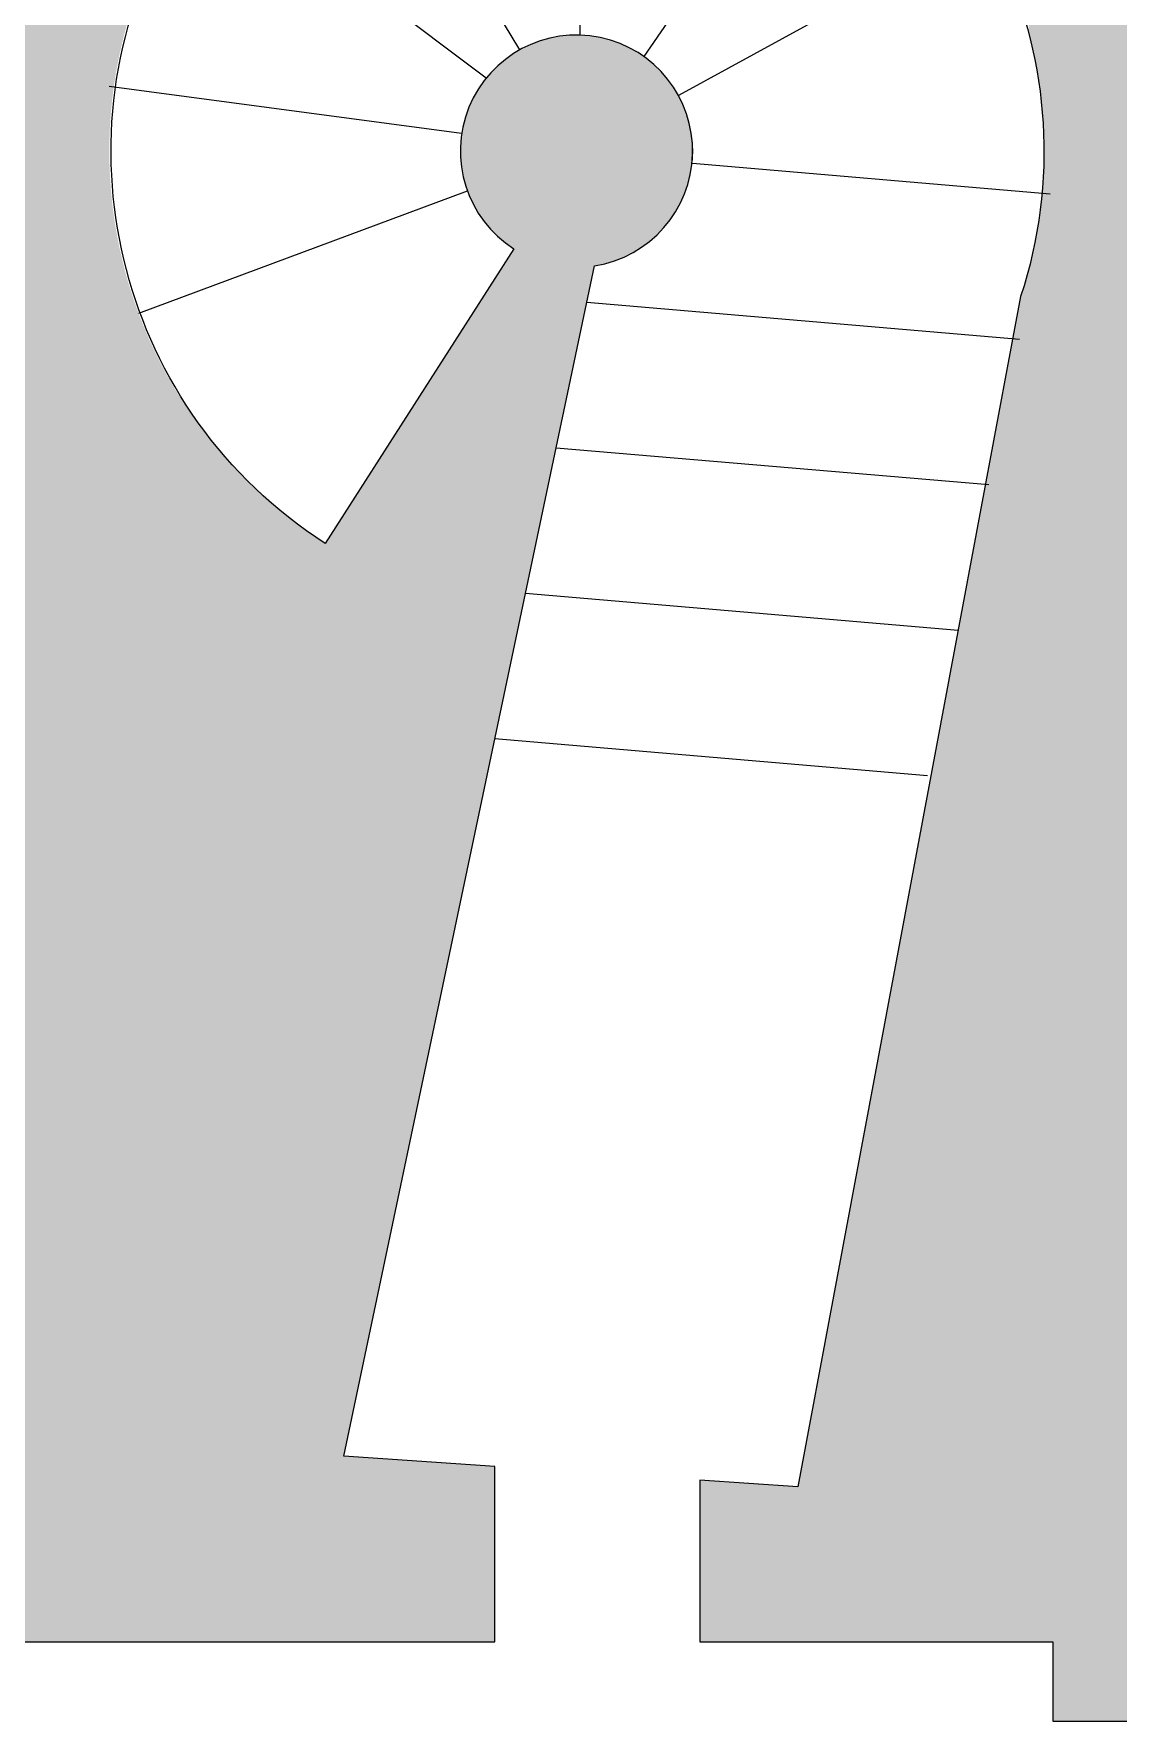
# Model space of a CAD drawing. Extents: x 77 to 121, y -270 to -21.
# Drawn here: x 108.319 to 111.294, y -269.249 to -264.617 of the extents above; entities that cross this region are included whole.
import ezdxf

# ---------------------------------------------------------------- set-up
doc = ezdxf.new("R2010")
doc.units = 0
doc.layers.add('BASE_PLAN', color=7, linetype='CONTINUOUS')
doc.layers.add('POCHE', color=7, linetype='CONTINUOUS')

# ---------------------------------------------------------------- blocks, each defined once
blk = doc.blocks.new('*U13')
at = {"layer": 'POCHE', "linetype": 'CONTINUOUS', "extrusion": (0, 0, -1)}
for points in [[(-111.0538, -264.6361), (-111.0538, -261.1951), (-111.0482, -264.614)], [(-111.0538, -264.6361), (-111.0591, -261.1993), (-111.0538, -261.1951)], [(-111.0591, -264.6584), (-111.0591, -261.1993), (-111.0538, -264.6361)], [(-111.0591, -264.6584), (-111.0639, -261.2032), (-111.0591, -261.1993)], [(-111.0639, -264.6807), (-111.0639, -261.2032), (-111.0591, -264.6584)], [(-111.0639, -264.6807), (-111.0684, -261.2068), (-111.0639, -261.2032)], [(-111.0684, -264.7031), (-111.0684, -261.2068), (-111.0639, -264.6807)], [(-111.0684, -264.7031), (-111.0724, -261.21), (-111.0684, -261.2068)], [(-111.0724, -264.7256), (-111.0724, -261.21), (-111.0684, -264.7031)], [(-111.0724, -264.7256), (-111.0761, -261.2129), (-111.0724, -261.21)], [(-111.0761, -264.7481), (-111.0761, -261.2129), (-111.0724, -264.7256)], [(-111.0761, -264.7481), (-111.0793, -261.2155), (-111.0761, -261.2129)], [(-111.0793, -264.7707), (-111.0793, -261.2155), (-111.0761, -264.7481)], [(-111.0793, -264.7707), (-111.0821, -261.2178), (-111.0793, -261.2155)], [(-111.0821, -264.7933), (-111.0821, -261.2178), (-111.0793, -264.7707)], [(-111.0821, -264.7933), (-111.0845, -261.2197), (-111.0821, -261.2178)], [(-111.0845, -264.8159), (-111.0845, -261.2197), (-111.0821, -264.7933)], [(-111.0845, -264.8159), (-111.0865, -261.2213), (-111.0845, -261.2197)], [(-111.0865, -264.8386), (-111.0865, -261.2213), (-111.0845, -264.8159)], [(-111.0865, -264.8386), (-111.0881, -261.2226), (-111.0865, -261.2213)], [(-111.0881, -264.8612), (-111.0881, -261.2226), (-111.0865, -264.8386)], [(-111.0881, -264.8612), (-111.0893, -261.2236), (-111.0881, -261.2226)], [(-111.0893, -264.8838), (-111.0893, -261.2236), (-111.0881, -264.8612)], [(-111.0893, -264.8838), (-111.0901, -261.2242), (-111.0893, -261.2236)], [(-111.0901, -264.9064), (-111.0901, -261.2242), (-111.0893, -264.8838)], [(-111.0901, -264.9064), (-111.0905, -261.2245), (-111.0901, -261.2242)], [(-111.0905, -264.929), (-111.0905, -261.2245), (-111.0901, -264.9064)], [(-111.0905, -269.0316), (-111.1144, -261.2437), (-111.0905, -261.2245)], [(-111.1144, -269.0316), (-111.1144, -261.2437), (-111.0905, -269.0316)], [(-111.1144, -269.0316), (-111.3547, -261.436), (-111.1144, -261.2437)], [(-111.3547, -269.2493), (-111.3547, -261.436), (-111.1144, -269.2493)], [(-111.1144, -269.2493), (-111.3547, -261.436), (-111.1144, -269.0316)], [(-108.5264, -269.0316), (-108.5264, -262.3187), (-108.0992, -269.0316)], [(-108.0992, -269.0316), (-108.5264, -262.3187), (-108.0992, -262.3187)], [(-108.5277, -264.8808), (-108.5277, -262.3187), (-108.5264, -264.924)], [(-108.5264, -264.924), (-108.5277, -262.3187), (-108.5264, -262.3187)], [(-108.5304, -264.838), (-108.5304, -262.3187), (-108.5277, -264.8808)], [(-108.5277, -264.8808), (-108.5304, -262.3187), (-108.5277, -262.3187)], [(-108.5344, -264.7958), (-108.5344, -262.3187), (-108.5304, -264.838)], [(-108.5304, -264.838), (-108.5344, -262.3187), (-108.5304, -262.3187)], [(-108.5399, -264.7537), (-108.5399, -262.3187), (-108.5344, -264.7958)], [(-108.5344, -264.7958), (-108.5399, -262.3187), (-108.5344, -262.3187)], [(-108.5469, -264.7114), (-108.5469, -262.3187), (-108.5399, -264.7537)], [(-108.5399, -264.7537), (-108.5469, -262.3187), (-108.5399, -262.3187)], [(-108.5554, -264.6691), (-108.5554, -262.3187), (-108.5469, -264.7114)], [(-108.5469, -264.7114), (-108.5554, -262.3187), (-108.5469, -262.3187)], [(-108.5654, -264.6267), (-108.5654, -262.3187), (-108.5554, -264.6691)], [(-108.5554, -264.6691), (-108.5654, -262.3187), (-108.5554, -262.3187)], [(-108.5769, -264.5844), (-108.5769, -262.3187), (-108.5654, -264.6267)], [(-108.5654, -264.6267), (-108.5769, -262.3187), (-108.5654, -262.3187)], [(-109.6521, -266.2297), (-109.6521, -264.6618), (-109.6459, -266.2595)], [(-109.6459, -266.2595), (-109.6521, -264.6618), (-109.6459, -264.6654)], [(-109.6585, -266.1996), (-109.6585, -264.6584), (-109.6521, -266.2297)], [(-109.6521, -266.2297), (-109.6585, -264.6584), (-109.6521, -264.6618)], [(-109.6649, -266.169), (-109.6649, -264.655), (-109.6585, -266.1996)], [(-109.6585, -266.1996), (-109.6649, -264.655), (-109.6585, -264.6584)], [(-109.6714, -266.1382), (-109.6714, -264.6519), (-109.6649, -266.169)], [(-109.6649, -266.169), (-109.6714, -264.6519), (-109.6649, -264.655)], [(-109.678, -266.107), (-109.678, -264.6489), (-109.6714, -266.1382)], [(-109.6714, -266.1382), (-109.678, -264.6489), (-109.6714, -264.6519)], [(-109.6846, -266.0755), (-109.6846, -264.646), (-109.678, -266.107)], [(-109.678, -266.107), (-109.6846, -264.646), (-109.678, -264.6489)], [(-109.6913, -266.0438), (-109.6913, -264.6433), (-109.6846, -266.0755)], [(-109.6846, -266.0755), (-109.6913, -264.6433), (-109.6846, -264.646)], [(-109.698, -266.0118), (-109.698, -264.6407), (-109.6913, -266.0438)], [(-109.6913, -266.0438), (-109.698, -264.6407), (-109.6913, -264.6433)], [(-109.7048, -265.9796), (-109.7048, -264.6383), (-109.698, -266.0118)], [(-109.698, -266.0118), (-109.7048, -264.6383), (-109.698, -264.6407)], [(-109.7116, -265.9472), (-109.7116, -264.6361), (-109.7048, -265.9796)], [(-109.7048, -265.9796), (-109.7116, -264.6361), (-109.7048, -264.6383)], [(-109.7185, -265.9146), (-109.7185, -264.634), (-109.7116, -265.9472)], [(-109.7116, -265.9472), (-109.7185, -264.634), (-109.7116, -264.6361)], [(-109.7254, -265.8819), (-109.7254, -264.6321), (-109.7185, -265.9146)], [(-109.7185, -265.9146), (-109.7254, -264.6321), (-109.7185, -264.634)], [(-109.7323, -265.8491), (-109.7323, -264.6303), (-109.7254, -265.8819)], [(-109.7254, -265.8819), (-109.7323, -264.6303), (-109.7254, -264.6321)], [(-109.7392, -265.8162), (-109.7392, -264.6287), (-109.7323, -265.8491)], [(-109.7323, -265.8491), (-109.7392, -264.6287), (-109.7323, -264.6303)], [(-109.7462, -265.7833), (-109.7462, -264.6272), (-109.7392, -265.8162)], [(-109.7392, -265.8162), (-109.7462, -264.6272), (-109.7392, -264.6287)], [(-109.7531, -265.7503), (-109.7531, -264.6259), (-109.7462, -265.7833)], [(-109.7462, -265.7833), (-109.7531, -264.6259), (-109.7462, -264.6272)], [(-109.7601, -265.7172), (-109.7601, -264.6248), (-109.7531, -265.7503)], [(-109.7531, -265.7503), (-109.7601, -264.6248), (-109.7531, -264.6259)], [(-109.767, -265.6842), (-109.767, -264.6238), (-109.7601, -265.7172)], [(-109.7601, -265.7172), (-109.767, -264.6238), (-109.7601, -264.6248)], [(-109.774, -265.6513), (-109.774, -264.623), (-109.767, -265.6842)], [(-109.767, -265.6842), (-109.774, -264.623), (-109.767, -264.6238)], [(-109.7809, -265.6184), (-109.7809, -264.6223), (-109.774, -265.6513)], [(-109.774, -265.6513), (-109.7809, -264.6223), (-109.774, -264.623)], [(-109.7878, -265.5855), (-109.7878, -264.6218), (-109.7809, -265.6184)], [(-109.7809, -265.6184), (-109.7878, -264.6218), (-109.7809, -264.6223)], [(-109.7947, -265.5528), (-109.7947, -264.6214), (-109.7878, -265.5855)], [(-109.7878, -265.5855), (-109.7947, -264.6214), (-109.7878, -264.6218)], [(-109.8016, -265.5202), (-109.8016, -264.6212), (-109.7947, -265.5528)], [(-109.7947, -265.5528), (-109.8016, -264.6212), (-109.7947, -264.6214)], [(-109.8084, -265.4878), (-109.8084, -264.6211), (-109.8016, -265.5202)], [(-109.8016, -265.5202), (-109.8084, -264.6211), (-109.8016, -264.6212)], [(-109.8084, -265.4878), (-109.8152, -264.6212), (-109.8084, -264.6211)], [(-109.8152, -265.4555), (-109.8152, -264.6212), (-109.8084, -265.4878)], [(-109.8152, -265.4555), (-109.822, -264.6214), (-109.8152, -264.6212)], [(-109.822, -265.4235), (-109.822, -264.6214), (-109.8152, -265.4555)], [(-109.822, -265.4235), (-109.8287, -264.6218), (-109.822, -264.6214)], [(-109.8287, -265.3916), (-109.8287, -264.6218), (-109.822, -265.4235)], [(-109.8287, -265.3916), (-109.8353, -264.6223), (-109.8287, -264.6218)], [(-109.8353, -265.36), (-109.8353, -264.6223), (-109.8287, -265.3916)], [(-109.8353, -265.36), (-109.8419, -264.6229), (-109.8353, -264.6223)], [(-109.8419, -265.3286), (-109.8419, -264.6229), (-109.8353, -265.36)], [(-109.8419, -265.3286), (-109.8485, -264.6237), (-109.8419, -264.6229)], [(-109.8485, -265.2975), (-109.8485, -264.6237), (-109.8419, -265.3286)], [(-109.8485, -265.2975), (-109.855, -264.6245), (-109.8485, -264.6237)], [(-109.855, -265.2667), (-109.855, -264.6245), (-109.8485, -265.2975)], [(-109.855, -265.2667), (-109.8576, -264.6249), (-109.855, -264.6245)], [(-109.8576, -265.2543), (-109.8576, -264.6249), (-109.855, -265.2667)], [(-109.8576, -265.2543), (-109.8614, -264.6255), (-109.8576, -264.6249)], [(-109.8614, -265.2536), (-109.8614, -264.6255), (-109.8576, -265.2543)], [(-109.8614, -265.2536), (-109.8639, -264.626), (-109.8614, -264.6255)], [(-109.8639, -265.2532), (-109.8639, -264.626), (-109.8614, -265.2536)], [(-109.8639, -265.2532), (-109.8678, -264.6267), (-109.8639, -264.626)], [(-109.8678, -265.2525), (-109.8678, -264.6267), (-109.8639, -265.2532)], [(-109.8678, -265.2525), (-109.8703, -264.6272), (-109.8678, -264.6267)], [(-109.8703, -265.2521), (-109.8703, -264.6272), (-109.8678, -265.2525)], [(-109.8703, -265.2521), (-109.8741, -264.6279), (-109.8703, -264.6272)], [(-109.8741, -265.2513), (-109.8741, -264.6279), (-109.8703, -265.2521)], [(-109.8741, -265.2513), (-109.8767, -264.6285), (-109.8741, -264.6279)], [(-109.8767, -265.2507), (-109.8767, -264.6285), (-109.8741, -265.2513)], [(-109.8767, -265.2507), (-109.8803, -264.6293), (-109.8767, -264.6285)], [(-109.8803, -265.2499), (-109.8803, -264.6293), (-109.8767, -265.2507)], [(-109.8803, -265.2499), (-109.883, -264.63), (-109.8803, -264.6293)], [(-109.883, -265.2493), (-109.883, -264.63), (-109.8803, -265.2499)], [(-109.883, -265.2493), (-109.8866, -264.6308), (-109.883, -264.63)], [(-109.8866, -265.2484), (-109.8866, -264.6308), (-109.883, -265.2493)], [(-109.8866, -265.2484), (-109.8894, -264.6316), (-109.8866, -264.6308)], [(-109.8894, -265.2477), (-109.8894, -264.6316), (-109.8866, -265.2484)], [(-109.8894, -265.2477), (-109.8929, -264.6325), (-109.8894, -264.6316)], [(-109.8929, -265.2467), (-109.8929, -264.6325), (-109.8894, -265.2477)], [(-109.8929, -265.2467), (-109.8958, -264.6333), (-109.8929, -264.6325)], [(-109.8958, -265.2459), (-109.8958, -264.6333), (-109.8929, -265.2467)], [(-109.8958, -265.2459), (-109.8992, -264.6343), (-109.8958, -264.6333)], [(-109.8992, -265.2449), (-109.8992, -264.6343), (-109.8958, -265.2459)], [(-109.8992, -265.2449), (-109.9023, -264.6352), (-109.8992, -264.6343)], [(-109.9023, -265.244), (-109.9023, -264.6352), (-109.8992, -265.2449)], [(-109.9023, -265.244), (-109.9055, -264.6362), (-109.9023, -264.6352)], [(-109.9055, -265.243), (-109.9055, -264.6362), (-109.9023, -265.244)], [(-109.9055, -265.243), (-109.9087, -264.6372), (-109.9055, -264.6362)], [(-109.9087, -265.242), (-109.9087, -264.6372), (-109.9055, -265.243)], [(-109.9087, -265.242), (-109.9118, -264.6383), (-109.9087, -264.6372)], [(-109.9118, -265.2409), (-109.9118, -264.6383), (-109.9087, -265.242)], [(-109.9118, -265.2409), (-109.9151, -264.6394), (-109.9118, -264.6383)], [(-109.9151, -265.2398), (-109.9151, -264.6394), (-109.9118, -265.2409)], [(-109.9151, -265.2398), (-109.9181, -264.6405), (-109.9151, -264.6394)], [(-109.9181, -265.2387), (-109.9181, -264.6405), (-109.9151, -265.2398)], [(-109.9181, -265.2387), (-109.9214, -264.6417), (-109.9181, -264.6405)], [(-109.9214, -265.2375), (-109.9214, -264.6417), (-109.9181, -265.2387)], [(-109.9214, -265.2375), (-109.9244, -264.6429), (-109.9214, -264.6417)], [(-109.9244, -265.2363), (-109.9244, -264.6429), (-109.9214, -265.2375)], [(-109.9244, -265.2363), (-109.9278, -264.6442), (-109.9244, -264.6429)], [(-109.9278, -265.235), (-109.9278, -264.6442), (-109.9244, -265.2363)], [(-109.9278, -265.235), (-109.9307, -264.6454), (-109.9278, -264.6442)], [(-109.9307, -265.2338), (-109.9307, -264.6454), (-109.9278, -265.235)], [(-109.9307, -265.2338), (-109.9341, -264.6468), (-109.9307, -264.6454)], [(-109.9341, -265.2324), (-109.9341, -264.6468), (-109.9307, -265.2338)], [(-109.9341, -265.2324), (-109.937, -264.648), (-109.9341, -264.6468)], [(-109.937, -265.2312), (-109.937, -264.648), (-109.9341, -265.2324)], [(-109.937, -265.2312), (-109.9405, -264.6496), (-109.937, -264.648)], [(-109.9405, -265.2296), (-109.9405, -264.6496), (-109.937, -265.2312)], [(-109.9405, -265.2296), (-109.9432, -264.6508), (-109.9405, -264.6496)], [(-109.9432, -265.2284), (-109.9432, -264.6508), (-109.9405, -265.2296)], [(-109.9432, -265.2284), (-109.9467, -264.6525), (-109.9432, -264.6508)], [(-109.9467, -265.2267), (-109.9467, -264.6525), (-109.9432, -265.2284)], [(-109.9467, -265.2267), (-109.9494, -264.6538), (-109.9467, -264.6525)], [(-109.9494, -265.2254), (-109.9494, -264.6538), (-109.9467, -265.2267)], [(-109.9494, -265.2254), (-109.953, -264.6556), (-109.9494, -264.6538)], [(-109.953, -265.2236), (-109.953, -264.6556), (-109.9494, -265.2254)], [(-109.953, -265.2236), (-109.9555, -264.6569), (-109.953, -264.6556)], [(-109.9555, -265.2223), (-109.9555, -264.6569), (-109.953, -265.2236)], [(-109.9555, -265.2223), (-109.9592, -264.6588), (-109.9555, -264.6569)], [(-109.9592, -265.2204), (-109.9592, -264.6588), (-109.9555, -265.2223)], [(-109.9592, -265.2204), (-109.9617, -264.6601), (-109.9592, -264.6588)], [(-109.9617, -265.2191), (-109.9617, -264.6601), (-109.9592, -265.2204)], [(-109.9617, -265.2191), (-109.9653, -264.6622), (-109.9617, -264.6601)], [(-109.5896, -265.1718), (-109.5896, -264.7074), (-109.5886, -265.1708)], [(-109.5886, -265.1708), (-109.5896, -264.7074), (-109.5886, -264.7084)], [(-109.5938, -265.1756), (-109.5938, -264.7036), (-109.5896, -265.1718)], [(-109.5896, -265.1718), (-109.5938, -264.7036), (-109.5896, -264.7074)], [(-109.5946, -265.1764), (-109.5946, -264.7029), (-109.5938, -265.1756)], [(-109.5938, -265.1756), (-109.5946, -264.7029), (-109.5938, -264.7036)], [(-109.5992, -265.1803), (-109.5992, -264.6989), (-109.5946, -265.1764)], [(-109.5946, -265.1764), (-109.5992, -264.6989), (-109.5946, -264.7029)], [(-109.5997, -265.1808), (-109.5997, -264.6984), (-109.5992, -265.1803)], [(-109.5992, -265.1803), (-109.5997, -264.6984), (-109.5992, -264.6989)], [(-109.6046, -265.185), (-109.6046, -264.6943), (-109.5997, -265.1808)], [(-109.5997, -265.1808), (-109.6046, -264.6943), (-109.5997, -264.6984)], [(-109.6048, -265.1851), (-109.6048, -264.6941), (-109.6046, -265.185)], [(-109.6046, -265.185), (-109.6048, -264.6941), (-109.6046, -264.6943)], [(-109.6099, -265.1892), (-109.6099, -264.69), (-109.6048, -265.1851)], [(-109.6048, -265.1851), (-109.6099, -264.69), (-109.6048, -264.6941)], [(-109.6102, -265.1894), (-109.6102, -264.6898), (-109.6099, -265.1892)], [(-109.6099, -265.1892), (-109.6102, -264.6898), (-109.6099, -264.69)], [(-109.6151, -265.1933), (-109.6151, -264.686), (-109.6102, -265.1894)], [(-109.6102, -265.1894), (-109.6151, -264.686), (-109.6102, -264.6898)], [(-109.6159, -265.1938), (-109.6159, -264.6854), (-109.6151, -265.1933)], [(-109.6151, -265.1933), (-109.6159, -264.6854), (-109.6151, -264.686)], [(-109.6204, -265.1972), (-109.6204, -264.6821), (-109.6159, -265.1938)], [(-109.6159, -265.1938), (-109.6204, -264.6821), (-109.6159, -264.6854)], [(-109.6217, -265.1981), (-109.6217, -264.6811), (-109.6204, -265.1972)], [(-109.6204, -265.1972), (-109.6217, -264.6811), (-109.6204, -264.6821)], [(-109.6257, -265.2009), (-109.6257, -264.6783), (-109.6217, -265.1981)], [(-109.6217, -265.1981), (-109.6257, -264.6783), (-109.6217, -264.6811)], [(-109.6276, -265.2022), (-109.6276, -264.677), (-109.6257, -265.2009)], [(-109.6257, -265.2009), (-109.6276, -264.677), (-109.6257, -264.6783)], [(-109.6311, -265.2046), (-109.6311, -264.6747), (-109.6276, -265.2022)], [(-109.6276, -265.2022), (-109.6311, -264.6747), (-109.6276, -264.677)], [(-109.6336, -265.2062), (-109.6336, -264.673), (-109.6311, -265.2046)], [(-109.6311, -265.2046), (-109.6336, -264.673), (-109.6311, -264.6747)], [(-109.6364, -265.208), (-109.6364, -264.6712), (-109.6336, -265.2062)], [(-109.6336, -265.2062), (-109.6364, -264.6712), (-109.6336, -264.673)], [(-109.6397, -266.2888), (-109.6397, -264.6691), (-109.6364, -266.3042)], [(-109.6364, -266.3042), (-109.6397, -264.6691), (-109.6364, -264.6712)], [(-109.6459, -266.2595), (-109.6459, -264.6654), (-109.6397, -266.2888)], [(-109.6397, -266.2888), (-109.6459, -264.6654), (-109.6397, -264.6691)], [(-109.9653, -265.2171), (-109.9653, -264.6622), (-109.9617, -265.2191)], [(-109.9653, -265.2171), (-109.9677, -264.6635), (-109.9653, -264.6622)], [(-109.9677, -265.2157), (-109.9677, -264.6635), (-109.9653, -265.2171)], [(-109.9677, -265.2157), (-109.9714, -264.6657), (-109.9677, -264.6635)], [(-109.9714, -265.2135), (-109.9714, -264.6657), (-109.9677, -265.2157)], [(-109.9714, -265.2135), (-109.9738, -264.667), (-109.9714, -264.6657)], [(-109.9738, -265.2121), (-109.9738, -264.667), (-109.9714, -265.2135)], [(-109.9738, -265.2121), (-109.9775, -264.6693), (-109.9738, -264.667)], [(-109.9775, -265.2099), (-109.9775, -264.6693), (-109.9738, -265.2121)], [(-109.9775, -265.2099), (-109.9797, -264.6707), (-109.9775, -264.6693)], [(-109.9797, -265.2085), (-109.9797, -264.6707), (-109.9775, -265.2099)], [(-109.9797, -265.2085), (-109.9835, -264.6731), (-109.9797, -264.6707)], [(-109.9835, -265.2061), (-109.9835, -264.6731), (-109.9797, -265.2085)], [(-109.9835, -265.2061), (-109.9856, -264.6746), (-109.9835, -264.6731)], [(-109.9856, -265.2046), (-109.9856, -264.6746), (-109.9835, -265.2061)], [(-109.9856, -265.2046), (-109.9894, -264.6771), (-109.9856, -264.6746)], [(-109.9894, -265.2021), (-109.9894, -264.6771), (-109.9856, -265.2046)], [(-109.9894, -265.2021), (-109.9915, -264.6785), (-109.9894, -264.6771)], [(-109.9915, -265.2007), (-109.9915, -264.6785), (-109.9894, -265.2021)], [(-109.9915, -265.2007), (-109.9952, -264.6812), (-109.9915, -264.6785)], [(-109.9952, -265.198), (-109.9952, -264.6812), (-109.9915, -265.2007)], [(-109.9952, -265.198), (-109.9972, -264.6826), (-109.9952, -264.6812)], [(-109.9972, -265.1966), (-109.9972, -264.6826), (-109.9952, -265.198)], [(-109.9972, -265.1966), (-110.001, -264.6854), (-109.9972, -264.6826)], [(-110.001, -265.1938), (-110.001, -264.6854), (-109.9972, -265.1966)], [(-110.001, -265.1938), (-110.0029, -264.6869), (-110.001, -264.6854)], [(-110.0029, -265.1923), (-110.0029, -264.6869), (-110.001, -265.1938)], [(-110.0029, -265.1923), (-110.0067, -264.6898), (-110.0029, -264.6869)], [(-110.0067, -265.1894), (-110.0067, -264.6898), (-110.0029, -265.1923)], [(-110.0067, -265.1894), (-110.0086, -264.6913), (-110.0067, -264.6898)], [(-110.0086, -265.1879), (-110.0086, -264.6913), (-110.0067, -265.1894)], [(-110.0086, -265.1879), (-110.0122, -264.6943), (-110.0086, -264.6913)], [(-110.0122, -265.1849), (-110.0122, -264.6943), (-110.0086, -265.1879)], [(-110.0122, -265.1849), (-110.0141, -264.6958), (-110.0122, -264.6943)], [(-110.0141, -265.1834), (-110.0141, -264.6958), (-110.0122, -265.1849)], [(-110.0141, -265.1834), (-110.0177, -264.6989), (-110.0141, -264.6958)], [(-110.0177, -265.1803), (-110.0177, -264.6989), (-110.0141, -265.1834)], [(-110.0177, -265.1803), (-110.0195, -264.7005), (-110.0177, -264.6989)], [(-110.0195, -265.1787), (-110.0195, -264.7005), (-110.0177, -265.1803)], [(-110.0195, -265.1787), (-110.0231, -264.7037), (-110.0195, -264.7005)], [(-110.0231, -265.1756), (-110.0231, -264.7037), (-110.0195, -265.1787)], [(-110.0231, -265.1756), (-110.0249, -264.7052), (-110.0231, -264.7037)], [(-110.0249, -265.1739), (-110.0249, -264.7052), (-110.0231, -265.1756)], [(-110.0249, -265.1739), (-110.0284, -264.7086), (-110.0249, -264.7052)], [(-109.5486, -265.1252), (-109.5486, -264.7541), (-109.5475, -265.1235)], [(-109.5475, -265.1235), (-109.5486, -264.7541), (-109.5475, -264.7557)], [(-109.5515, -265.1291), (-109.5515, -264.7501), (-109.5486, -265.1252)], [(-109.5486, -265.1252), (-109.5515, -264.7501), (-109.5486, -264.7541)], [(-109.5528, -265.1308), (-109.5528, -264.7484), (-109.5515, -265.1291)], [(-109.5515, -265.1291), (-109.5528, -264.7484), (-109.5515, -264.7501)], [(-109.5557, -265.1345), (-109.5557, -264.7446), (-109.5528, -265.1308)], [(-109.5528, -265.1308), (-109.5557, -264.7446), (-109.5528, -264.7484)], [(-109.5571, -265.1364), (-109.5571, -264.7429), (-109.5557, -265.1345)], [(-109.5557, -265.1345), (-109.5571, -264.7429), (-109.5557, -264.7446)], [(-109.56, -265.14), (-109.56, -264.7392), (-109.5571, -265.1364)], [(-109.5571, -265.1364), (-109.56, -264.7392), (-109.5571, -264.7429)], [(-109.5614, -265.1418), (-109.5614, -264.7374), (-109.56, -265.14)], [(-109.56, -265.14), (-109.5614, -264.7374), (-109.56, -264.7392)], [(-109.5644, -265.1453), (-109.5644, -264.7339), (-109.5614, -265.1418)], [(-109.5614, -265.1418), (-109.5644, -264.7339), (-109.5614, -264.7374)], [(-109.5659, -265.1471), (-109.5659, -264.7321), (-109.5644, -265.1453)], [(-109.5644, -265.1453), (-109.5659, -264.7321), (-109.5644, -264.7339)], [(-109.569, -265.1506), (-109.569, -264.7286), (-109.5659, -265.1471)], [(-109.5659, -265.1471), (-109.569, -264.7286), (-109.5659, -264.7321)], [(-109.5705, -265.1523), (-109.5705, -264.7269), (-109.569, -265.1506)], [(-109.569, -265.1506), (-109.5705, -264.7269), (-109.569, -264.7286)], [(-109.5737, -265.1558), (-109.5737, -264.7234), (-109.5705, -265.1523)], [(-109.5705, -265.1523), (-109.5737, -264.7234), (-109.5705, -264.7269)], [(-109.5752, -265.1574), (-109.5752, -264.7219), (-109.5737, -265.1558)], [(-109.5737, -265.1558), (-109.5752, -264.7219), (-109.5737, -264.7234)], [(-109.5785, -265.1609), (-109.5785, -264.7183), (-109.5752, -265.1574)], [(-109.5752, -265.1574), (-109.5785, -264.7183), (-109.5752, -264.7219)], [(-109.5799, -265.1623), (-109.5799, -264.7169), (-109.5785, -265.1609)], [(-109.5785, -265.1609), (-109.5799, -264.7169), (-109.5785, -264.7183)], [(-109.5835, -265.1659), (-109.5835, -264.7133), (-109.5799, -265.1623)], [(-109.5799, -265.1623), (-109.5835, -264.7133), (-109.5799, -264.7169)], [(-109.5847, -265.1671), (-109.5847, -264.7121), (-109.5835, -265.1659)], [(-109.5835, -265.1659), (-109.5847, -264.7121), (-109.5835, -264.7133)], [(-109.5886, -265.1708), (-109.5886, -264.7084), (-109.5847, -265.1671)], [(-109.5847, -265.1671), (-109.5886, -264.7084), (-109.5847, -264.7121)], [(-110.0284, -265.1707), (-110.0284, -264.7086), (-110.0249, -265.1739)], [(-110.0284, -265.1707), (-110.0301, -264.7102), (-110.0284, -264.7086)], [(-110.0301, -265.169), (-110.0301, -264.7102), (-110.0284, -265.1707)], [(-110.0301, -265.169), (-110.0336, -264.7136), (-110.0301, -264.7102)], [(-110.0336, -265.1656), (-110.0336, -264.7136), (-110.0301, -265.169)], [(-110.0336, -265.1656), (-110.0352, -264.7152), (-110.0336, -264.7136)], [(-110.0352, -265.164), (-110.0352, -264.7152), (-110.0336, -265.1656)], [(-110.0352, -265.164), (-110.0387, -264.7187), (-110.0352, -264.7152)], [(-110.0387, -265.1605), (-110.0387, -264.7187), (-110.0352, -265.164)], [(-110.0387, -265.1605), (-110.0403, -264.7204), (-110.0387, -264.7187)], [(-110.0403, -265.1588), (-110.0403, -264.7204), (-110.0387, -265.1605)], [(-110.0403, -265.1588), (-110.0436, -264.724), (-110.0403, -264.7204)], [(-110.0436, -265.1553), (-110.0436, -264.724), (-110.0403, -265.1588)], [(-110.0436, -265.1553), (-110.0452, -264.7256), (-110.0436, -264.724)], [(-110.0452, -265.1536), (-110.0452, -264.7256), (-110.0436, -265.1553)], [(-110.0452, -265.1536), (-110.0485, -264.7293), (-110.0452, -264.7256)], [(-110.0485, -265.1499), (-110.0485, -264.7293), (-110.0452, -265.1536)], [(-110.0485, -265.1499), (-110.05, -264.731), (-110.0485, -264.7293)], [(-110.05, -265.1482), (-110.05, -264.731), (-110.0485, -265.1499)], [(-110.05, -265.1482), (-110.0532, -264.7348), (-110.05, -264.731)], [(-110.0532, -265.1444), (-110.0532, -264.7348), (-110.05, -265.1482)], [(-110.0532, -265.1444), (-110.0547, -264.7365), (-110.0532, -264.7348)], [(-110.0547, -265.1427), (-110.0547, -264.7365), (-110.0532, -265.1444)], [(-110.0547, -265.1427), (-110.0578, -264.7404), (-110.0547, -264.7365)], [(-110.0578, -265.1389), (-110.0578, -264.7404), (-110.0547, -265.1427)], [(-110.0578, -265.1389), (-110.0592, -264.7421), (-110.0578, -264.7404)], [(-110.0592, -265.1371), (-110.0592, -264.7421), (-110.0578, -265.1389)], [(-110.0592, -265.1371), (-110.0623, -264.746), (-110.0592, -264.7421)], [(-110.0623, -265.1332), (-110.0623, -264.746), (-110.0592, -265.1371)], [(-110.0623, -265.1332), (-110.0636, -264.7478), (-110.0623, -264.746)], [(-110.0636, -265.1313), (-110.0636, -264.7478), (-110.0623, -265.1332)], [(-110.0636, -265.1313), (-110.0666, -264.7518), (-110.0636, -264.7478)], [(-110.0666, -265.1274), (-110.0666, -264.7518), (-110.0636, -265.1313)], [(-110.0666, -265.1274), (-110.0679, -264.7536), (-110.0666, -264.7518)], [(-110.0679, -265.1255), (-110.0679, -264.7536), (-110.0666, -265.1274)], [(-110.0679, -265.1255), (-110.0708, -264.7577), (-110.0679, -264.7536)], [(-109.5228, -265.0826), (-109.5228, -264.7966), (-109.5203, -265.0776)], [(-109.5203, -265.0776), (-109.5228, -264.7966), (-109.5203, -264.8016)], [(-109.5232, -265.0834), (-109.5232, -264.7958), (-109.5228, -265.0826)], [(-109.5228, -265.0826), (-109.5232, -264.7958), (-109.5228, -264.7966)], [(-109.5261, -265.089), (-109.5261, -264.7902), (-109.5232, -265.0834)], [(-109.5232, -265.0834), (-109.5261, -264.7902), (-109.5232, -264.7958)], [(-109.5263, -265.0893), (-109.5263, -264.7899), (-109.5261, -265.089)], [(-109.5261, -265.089), (-109.5263, -264.7899), (-109.5261, -264.7902)], [(-109.5294, -265.0951), (-109.5294, -264.7841), (-109.5263, -265.0893)], [(-109.5263, -265.0893), (-109.5294, -264.7841), (-109.5263, -264.7899)], [(-109.5295, -265.0953), (-109.5295, -264.784), (-109.5294, -265.0951)], [(-109.5294, -265.0951), (-109.5295, -264.784), (-109.5294, -264.7841)], [(-109.5328, -265.1009), (-109.5328, -264.7783), (-109.5295, -265.0953)], [(-109.5295, -265.0953), (-109.5328, -264.7783), (-109.5295, -264.784)], [(-109.5331, -265.1014), (-109.5331, -264.7778), (-109.5328, -265.1009)], [(-109.5328, -265.1009), (-109.5331, -264.7778), (-109.5328, -264.7783)], [(-109.5362, -265.1066), (-109.5362, -264.7726), (-109.5331, -265.1014)], [(-109.5331, -265.1014), (-109.5362, -264.7726), (-109.5331, -264.7778)], [(-109.5368, -265.1075), (-109.5368, -264.7717), (-109.5362, -265.1066)], [(-109.5362, -265.1066), (-109.5368, -264.7717), (-109.5362, -264.7726)], [(-109.5398, -265.1123), (-109.5398, -264.7669), (-109.5368, -265.1075)], [(-109.5368, -265.1075), (-109.5398, -264.7669), (-109.5368, -264.7717)], [(-109.5406, -265.1135), (-109.5406, -264.7657), (-109.5398, -265.1123)], [(-109.5398, -265.1123), (-109.5406, -264.7657), (-109.5398, -264.7669)], [(-109.5436, -265.1179), (-109.5436, -264.7613), (-109.5406, -265.1135)], [(-109.5406, -265.1135), (-109.5436, -264.7613), (-109.5406, -264.7657)], [(-109.5446, -265.1194), (-109.5446, -264.7599), (-109.5436, -265.1179)], [(-109.5436, -265.1179), (-109.5446, -264.7599), (-109.5436, -264.7613)], [(-109.5475, -265.1235), (-109.5475, -264.7557), (-109.5446, -265.1194)], [(-109.5446, -265.1194), (-109.5475, -264.7557), (-109.5446, -264.7599)], [(-110.0708, -265.1216), (-110.0708, -264.7577), (-110.0679, -265.1255)], [(-110.0708, -265.1216), (-110.0721, -264.7595), (-110.0708, -264.7577)], [(-110.0721, -265.1196), (-110.0721, -264.7595), (-110.0708, -265.1216)], [(-110.0721, -265.1196), (-110.0748, -264.7636), (-110.0721, -264.7595)], [(-110.0748, -265.1156), (-110.0748, -264.7636), (-110.0721, -265.1196)], [(-110.0748, -265.1156), (-110.0761, -264.7655), (-110.0748, -264.7636)], [(-110.0761, -265.1137), (-110.0761, -264.7655), (-110.0748, -265.1156)], [(-110.0761, -265.1137), (-110.0787, -264.7696), (-110.0761, -264.7655)], [(-110.0787, -265.1096), (-110.0787, -264.7696), (-110.0761, -265.1137)], [(-110.0787, -265.1096), (-110.08, -264.7716), (-110.0787, -264.7696)], [(-110.08, -265.1076), (-110.08, -264.7716), (-110.0787, -265.1096)], [(-110.08, -265.1076), (-110.0825, -264.7757), (-110.08, -264.7716)], [(-110.0825, -265.1035), (-110.0825, -264.7757), (-110.08, -265.1076)], [(-110.0825, -265.1035), (-110.0837, -264.7777), (-110.0825, -264.7757)], [(-110.0837, -265.1015), (-110.0837, -264.7777), (-110.0825, -265.1035)], [(-110.0837, -265.1015), (-110.0861, -264.7819), (-110.0837, -264.7777)], [(-110.0861, -265.0974), (-110.0861, -264.7819), (-110.0837, -265.1015)], [(-110.0861, -265.0974), (-110.0873, -264.7839), (-110.0861, -264.7819)], [(-110.0873, -265.0952), (-110.0873, -264.7839), (-110.0861, -265.0974)], [(-110.0873, -265.0952), (-110.0896, -264.7881), (-110.0873, -264.7839)], [(-110.0896, -265.0911), (-110.0896, -264.7881), (-110.0873, -265.0952)], [(-110.0896, -265.0911), (-110.0907, -264.7902), (-110.0896, -264.7881)], [(-110.0907, -265.0889), (-110.0907, -264.7902), (-110.0896, -265.0911)], [(-110.0907, -265.0889), (-110.0929, -264.7944), (-110.0907, -264.7902)], [(-110.0929, -265.0848), (-110.0929, -264.7944), (-110.0907, -265.0889)], [(-110.0929, -265.0848), (-110.094, -264.7966), (-110.0929, -264.7944)], [(-110.094, -265.0826), (-110.094, -264.7966), (-110.0929, -265.0848)], [(-110.094, -265.0826), (-110.0961, -264.8008), (-110.094, -264.7966)], [(-110.0961, -265.0785), (-110.0961, -264.8008), (-110.094, -265.0826)], [(-110.0961, -265.0785), (-110.0972, -264.803), (-110.0961, -264.8008)], [(-109.5036, -265.0356), (-109.5036, -264.8436), (-109.5017, -265.0293)], [(-109.5017, -265.0293), (-109.5036, -264.8436), (-109.5017, -264.8499)], [(-109.5038, -265.036), (-109.5038, -264.8432), (-109.5036, -265.0356)], [(-109.5036, -265.0356), (-109.5038, -264.8432), (-109.5036, -264.8436)], [(-109.5057, -265.0418), (-109.5057, -264.8374), (-109.5038, -265.036)], [(-109.5038, -265.036), (-109.5057, -264.8374), (-109.5038, -264.8432)], [(-109.506, -265.0429), (-109.506, -264.8364), (-109.5057, -265.0418)], [(-109.5057, -265.0418), (-109.506, -264.8364), (-109.5057, -264.8374)], [(-109.5078, -265.0479), (-109.5078, -264.8313), (-109.506, -265.0429)], [(-109.506, -265.0429), (-109.5078, -264.8313), (-109.506, -264.8364)], [(-109.5085, -265.0497), (-109.5085, -264.8296), (-109.5078, -265.0479)], [(-109.5078, -265.0479), (-109.5085, -264.8296), (-109.5078, -264.8313)], [(-109.5101, -265.0539), (-109.5101, -264.8252), (-109.5085, -265.0497)], [(-109.5085, -265.0497), (-109.5101, -264.8252), (-109.5085, -264.8296)], [(-109.511, -265.0564), (-109.511, -264.8229), (-109.5101, -265.0539)], [(-109.5101, -265.0539), (-109.511, -264.8229), (-109.5101, -264.8252)], [(-109.5125, -265.0599), (-109.5125, -264.8193), (-109.511, -265.0564)], [(-109.511, -265.0564), (-109.5125, -264.8193), (-109.511, -264.8229)], [(-109.5138, -265.0631), (-109.5138, -264.8162), (-109.5125, -265.0599)], [(-109.5125, -265.0599), (-109.5138, -264.8162), (-109.5125, -264.8193)], [(-109.5149, -265.0658), (-109.5149, -264.8134), (-109.5138, -265.0631)], [(-109.5138, -265.0631), (-109.5149, -264.8134), (-109.5138, -264.8162)], [(-109.5166, -265.0697), (-109.5166, -264.8096), (-109.5149, -265.0658)], [(-109.5149, -265.0658), (-109.5166, -264.8096), (-109.5149, -264.8134)], [(-109.5176, -265.0717), (-109.5176, -264.8075), (-109.5166, -265.0697)], [(-109.5166, -265.0697), (-109.5176, -264.8075), (-109.5166, -264.8096)], [(-109.5196, -265.0762), (-109.5196, -264.8031), (-109.5176, -265.0717)], [(-109.5176, -265.0717), (-109.5196, -264.8031), (-109.5176, -264.8075)], [(-109.5203, -265.0776), (-109.5203, -264.8016), (-109.5196, -265.0762)], [(-109.5196, -265.0762), (-109.5203, -264.8016), (-109.5196, -264.8031)], [(-110.0972, -265.0762), (-110.0972, -264.803), (-110.0961, -265.0785)], [(-110.0972, -265.0762), (-110.0991, -264.8072), (-110.0972, -264.803)], [(-110.0991, -265.0721), (-110.0991, -264.8072), (-110.0972, -265.0762)], [(-110.0991, -265.0721), (-110.1002, -264.8094), (-110.0991, -264.8072)], [(-110.1002, -265.0697), (-110.1002, -264.8094), (-110.0991, -265.0721)], [(-110.1002, -265.0697), (-110.102, -264.8136), (-110.1002, -264.8094)], [(-110.102, -265.0657), (-110.102, -264.8136), (-110.1002, -265.0697)], [(-110.102, -265.0657), (-110.103, -264.8159), (-110.102, -264.8136)], [(-110.103, -265.0632), (-110.103, -264.8159), (-110.102, -265.0657)], [(-110.103, -265.0632), (-110.1047, -264.8201), (-110.103, -264.8159)], [(-110.1047, -265.0592), (-110.1047, -264.8201), (-110.103, -265.0632)], [(-110.1047, -265.0592), (-110.1057, -264.8225), (-110.1047, -264.8201)], [(-110.1057, -265.0567), (-110.1057, -264.8225), (-110.1047, -265.0592)], [(-110.1057, -265.0567), (-110.1073, -264.8266), (-110.1057, -264.8225)], [(-110.1073, -265.0527), (-110.1073, -264.8266), (-110.1057, -265.0567)], [(-110.1073, -265.0527), (-110.1082, -264.8291), (-110.1073, -264.8266)], [(-110.1082, -265.0501), (-110.1082, -264.8291), (-110.1073, -265.0527)], [(-110.1082, -265.0501), (-110.1097, -264.8331), (-110.1082, -264.8291)], [(-110.1097, -265.0461), (-110.1097, -264.8331), (-110.1082, -265.0501)], [(-110.1097, -265.0461), (-110.1106, -264.8357), (-110.1097, -264.8331)], [(-110.1106, -265.0435), (-110.1106, -264.8357), (-110.1097, -265.0461)], [(-110.1106, -265.0435), (-110.1119, -264.8397), (-110.1106, -264.8357)], [(-110.1119, -265.0396), (-110.1119, -264.8397), (-110.1106, -265.0435)], [(-110.1119, -265.0396), (-110.1128, -264.8423), (-110.1119, -264.8397)], [(-110.1128, -265.0368), (-110.1128, -264.8423), (-110.1119, -265.0396)], [(-110.1128, -265.0368), (-110.114, -264.8463), (-110.1128, -264.8423)], [(-110.114, -265.033), (-110.114, -264.8463), (-110.1128, -265.0368)], [(-110.114, -265.033), (-110.1149, -264.849), (-110.114, -264.8463)], [(-109.4923, -264.987), (-109.4923, -264.8923), (-109.4918, -264.9832)], [(-109.4918, -264.9832), (-109.4923, -264.8923), (-109.4918, -264.8959)], [(-109.4928, -264.99), (-109.4928, -264.8891), (-109.4923, -264.987)], [(-109.4923, -264.987), (-109.4928, -264.8891), (-109.4923, -264.8923)], [(-109.4935, -264.9941), (-109.4935, -264.8852), (-109.4928, -264.99)], [(-109.4928, -264.99), (-109.4935, -264.8852), (-109.4928, -264.8891)], [(-109.494, -264.9967), (-109.494, -264.8824), (-109.4935, -264.9941)], [(-109.4935, -264.9941), (-109.494, -264.8824), (-109.4935, -264.8852)], [(-109.4948, -265.0012), (-109.4948, -264.8781), (-109.494, -264.9967)], [(-109.494, -264.9967), (-109.4948, -264.8781), (-109.494, -264.8824)], [(-109.4952, -265.0033), (-109.4952, -264.8758), (-109.4948, -265.0012)], [(-109.4948, -265.0012), (-109.4952, -264.8758), (-109.4948, -264.8781)], [(-109.4963, -265.0082), (-109.4963, -264.8711), (-109.4952, -265.0033)], [(-109.4952, -265.0033), (-109.4963, -264.8711), (-109.4952, -264.8758)], [(-109.4967, -265.0099), (-109.4967, -264.8692), (-109.4963, -265.0082)], [(-109.4963, -265.0082), (-109.4967, -264.8692), (-109.4963, -264.8711)], [(-109.4979, -265.0152), (-109.4979, -264.864), (-109.4967, -265.0099)], [(-109.4967, -265.0099), (-109.4979, -264.864), (-109.4967, -264.8692)], [(-109.4982, -265.0165), (-109.4982, -264.8627), (-109.4979, -265.0152)], [(-109.4979, -265.0152), (-109.4982, -264.8627), (-109.4979, -264.864)], [(-109.4997, -265.0222), (-109.4997, -264.857), (-109.4982, -265.0165)], [(-109.4982, -265.0165), (-109.4997, -264.857), (-109.4982, -264.8627)], [(-109.4999, -265.0229), (-109.4999, -264.8562), (-109.4997, -265.0222)], [(-109.4997, -265.0222), (-109.4999, -264.8562), (-109.4997, -264.857)], [(-109.5016, -265.0291), (-109.5016, -264.8501), (-109.4999, -265.0229)], [(-109.4999, -265.0229), (-109.5016, -264.8501), (-109.4999, -264.8562)], [(-109.5017, -265.0293), (-109.5017, -264.8499), (-109.5016, -265.0291)], [(-109.5016, -265.0291), (-109.5017, -264.8499), (-109.5016, -264.8501)], [(-110.1149, -265.0302), (-110.1149, -264.849), (-110.114, -265.033)], [(-110.1149, -265.0302), (-110.116, -264.8529), (-110.1149, -264.849)], [(-110.116, -265.0264), (-110.116, -264.8529), (-110.1149, -265.0302)], [(-110.116, -265.0264), (-110.1168, -264.8556), (-110.116, -264.8529)], [(-110.1168, -265.0235), (-110.1168, -264.8556), (-110.116, -265.0264)], [(-110.1168, -265.0235), (-110.1178, -264.8595), (-110.1168, -264.8556)], [(-110.1178, -265.0198), (-110.1178, -264.8595), (-110.1168, -265.0235)], [(-110.1178, -265.0198), (-110.1185, -264.8623), (-110.1178, -264.8595)], [(-110.1185, -265.0168), (-110.1185, -264.8623), (-110.1178, -265.0198)], [(-110.1185, -265.0168), (-110.1194, -264.8661), (-110.1185, -264.8623)], [(-110.1194, -265.0132), (-110.1194, -264.8661), (-110.1185, -265.0168)], [(-110.1194, -265.0132), (-110.1201, -264.869), (-110.1194, -264.8661)], [(-110.1201, -265.0101), (-110.1201, -264.869), (-110.1194, -265.0132)], [(-110.1201, -265.0101), (-110.1209, -264.8727), (-110.1201, -264.869)], [(-110.1209, -265.0066), (-110.1209, -264.8727), (-110.1201, -265.0101)], [(-110.1209, -265.0066), (-110.1216, -264.8757), (-110.1209, -264.8727)], [(-110.1216, -265.0034), (-110.1216, -264.8757), (-110.1209, -265.0066)], [(-110.1216, -265.0034), (-110.1223, -264.8793), (-110.1216, -264.8757)], [(-110.1223, -265), (-110.1223, -264.8793), (-110.1216, -265.0034)], [(-110.1223, -265), (-110.1229, -264.8824), (-110.1223, -264.8793)], [(-110.1229, -264.9967), (-110.1229, -264.8824), (-110.1223, -265)], [(-110.1229, -264.9967), (-110.1235, -264.8859), (-110.1229, -264.8824)], [(-110.1235, -264.9934), (-110.1235, -264.8859), (-110.1229, -264.9967)], [(-110.1235, -264.9934), (-110.124, -264.889), (-110.1235, -264.8859)], [(-110.124, -264.9901), (-110.124, -264.889), (-110.1235, -264.9934)], [(-110.124, -264.9901), (-110.1246, -264.8925), (-110.124, -264.889)], [(-110.1246, -264.9868), (-110.1246, -264.8925), (-110.124, -264.9901)], [(-110.1246, -264.9868), (-110.125, -264.8957), (-110.1246, -264.8925)], [(-108.5264, -269.0316), (-108.5266, -264.9675), (-108.5264, -264.924)], [(-109.4889, -264.9481), (-109.4889, -264.9304), (-109.4888, -264.9445)], [(-109.4888, -264.9445), (-109.4889, -264.9304), (-109.4888, -264.9357)], [(-109.4888, -264.9445), (-109.4888, -264.9357), (-109.4888, -264.9375)], [(-109.489, -264.9516), (-109.489, -264.9281), (-109.4889, -264.9481)], [(-109.4889, -264.9481), (-109.489, -264.9281), (-109.4889, -264.9304)], [(-109.4892, -264.9554), (-109.4892, -264.9235), (-109.489, -264.9516)], [(-109.489, -264.9516), (-109.4892, -264.9235), (-109.489, -264.9281)], [(-109.4893, -264.9587), (-109.4893, -264.9209), (-109.4892, -264.9554)], [(-109.4892, -264.9554), (-109.4893, -264.9209), (-109.4892, -264.9235)], [(-109.4896, -264.9624), (-109.4896, -264.9165), (-109.4893, -264.9587)], [(-109.4893, -264.9587), (-109.4896, -264.9165), (-109.4893, -264.9209)], [(-109.4898, -264.9657), (-109.4898, -264.9137), (-109.4896, -264.9624)], [(-109.4896, -264.9624), (-109.4898, -264.9137), (-109.4896, -264.9165)], [(-109.4902, -264.9694), (-109.4902, -264.9096), (-109.4898, -264.9657)], [(-109.4898, -264.9657), (-109.4902, -264.9096), (-109.4898, -264.9137)], [(-109.4905, -264.9728), (-109.4905, -264.9065), (-109.4902, -264.9694)], [(-109.4902, -264.9694), (-109.4905, -264.9065), (-109.4902, -264.9096)], [(-109.4909, -264.9763), (-109.4909, -264.9027), (-109.4905, -264.9728)], [(-109.4905, -264.9728), (-109.4909, -264.9027), (-109.4905, -264.9065)], [(-109.4913, -264.9799), (-109.4913, -264.8994), (-109.4909, -264.9763)], [(-109.4909, -264.9763), (-109.4913, -264.8994), (-109.4909, -264.9027)], [(-109.4918, -264.9832), (-109.4918, -264.8959), (-109.4913, -264.9799)], [(-109.4913, -264.9799), (-109.4918, -264.8959), (-109.4913, -264.8994)], [(-110.125, -264.9834), (-110.125, -264.8957), (-110.1246, -264.9868)], [(-110.125, -264.9834), (-110.1255, -264.8991), (-110.125, -264.8957)], [(-110.1255, -264.9803), (-110.1255, -264.8991), (-110.125, -264.9834)], [(-110.1255, -264.9803), (-110.1259, -264.9023), (-110.1255, -264.8991)], [(-110.1259, -264.9767), (-110.1259, -264.9023), (-110.1255, -264.9803)], [(-110.1259, -264.9767), (-110.1263, -264.9056), (-110.1259, -264.9023)], [(-110.1263, -264.9737), (-110.1263, -264.9056), (-110.1259, -264.9767)], [(-110.1263, -264.9737), (-110.1266, -264.909), (-110.1263, -264.9056)], [(-110.1266, -264.9701), (-110.1266, -264.909), (-110.1263, -264.9737)], [(-110.1266, -264.9701), (-110.1269, -264.9122), (-110.1266, -264.909)], [(-110.1269, -264.9672), (-110.1269, -264.9122), (-110.1266, -264.9701)], [(-110.1269, -264.9672), (-110.1272, -264.9155), (-110.1269, -264.9122)], [(-110.1272, -264.9634), (-110.1272, -264.9155), (-110.1269, -264.9672)], [(-110.1272, -264.9634), (-110.1274, -264.9187), (-110.1272, -264.9155)], [(-110.1274, -264.9608), (-110.1274, -264.9187), (-110.1272, -264.9634)], [(-110.1274, -264.9608), (-110.1276, -264.9221), (-110.1274, -264.9187)], [(-110.1276, -264.9568), (-110.1276, -264.9221), (-110.1274, -264.9608)], [(-110.1276, -264.9568), (-110.1278, -264.9252), (-110.1276, -264.9221)], [(-110.1278, -264.9543), (-110.1278, -264.9252), (-110.1276, -264.9568)], [(-110.1278, -264.9543), (-110.1279, -264.9286), (-110.1278, -264.9252)], [(-110.1279, -264.9502), (-110.1279, -264.9286), (-110.1278, -264.9543)], [(-110.1279, -264.9502), (-110.128, -264.9319), (-110.1279, -264.9286)], [(-110.128, -264.948), (-110.128, -264.9319), (-110.1279, -264.9502)], [(-110.128, -264.948), (-110.1281, -264.9351), (-110.128, -264.9319)], [(-110.1281, -264.9431), (-110.1281, -264.9351), (-110.128, -264.948)], [(-110.1281, -264.9431), (-110.1281, -264.9416), (-110.1281, -264.9351)], [(-111.0905, -269.0316), (-111.0905, -264.929), (-111.0905, -269.0316)], [(-111.0905, -269.0316), (-111.0905, -264.929), (-111.0905, -264.9515)], [(-108.5266, -269.0316), (-108.5266, -264.9675), (-108.5264, -269.0316)], [(-108.5266, -269.0316), (-108.5283, -265.0113), (-108.5266, -264.9675)], [(-111.0901, -269.0316), (-111.0901, -264.974), (-111.0893, -269.0316)], [(-111.0893, -269.0316), (-111.0901, -264.974), (-111.0893, -264.9964)], [(-111.0905, -269.0316), (-111.0905, -264.9515), (-111.0901, -269.0316)], [(-111.0901, -269.0316), (-111.0905, -264.9515), (-111.0901, -264.974)], [(-108.5283, -269.0316), (-108.5283, -265.0113), (-108.5266, -269.0316)], [(-108.5283, -269.0316), (-108.5316, -265.0554), (-108.5283, -265.0113)], [(-111.0881, -269.0316), (-111.0881, -265.0188), (-111.0865, -269.0316)], [(-111.0865, -269.0316), (-111.0881, -265.0188), (-111.0865, -265.041)], [(-111.0893, -269.0316), (-111.0893, -264.9964), (-111.0881, -269.0316)], [(-111.0881, -269.0316), (-111.0893, -264.9964), (-111.0881, -265.0188)], [(-108.5316, -269.0316), (-108.5316, -265.0554), (-108.5283, -269.0316)], [(-108.5316, -269.0316), (-108.5338, -265.0774), (-108.5316, -265.0554)], [(-108.5338, -269.0316), (-108.5338, -265.0774), (-108.5316, -269.0316)], [(-108.5338, -269.0316), (-108.5364, -265.0995), (-108.5338, -265.0774)], [(-111.0845, -269.0316), (-111.0845, -265.0632), (-111.0822, -269.0316)], [(-111.0822, -269.0316), (-111.0845, -265.0632), (-111.0822, -265.0853)], [(-111.0865, -269.0316), (-111.0865, -265.041), (-111.0845, -269.0316)], [(-111.0845, -269.0316), (-111.0865, -265.041), (-111.0845, -265.0632)], [(-108.5364, -269.0316), (-108.5364, -265.0995), (-108.5338, -269.0316)], [(-108.5364, -269.0316), (-108.5394, -265.1216), (-108.5364, -265.0995)], [(-108.5394, -269.0316), (-108.5394, -265.1216), (-108.5364, -269.0316)], [(-108.5394, -269.0316), (-108.5428, -265.1438), (-108.5394, -265.1216)], [(-111.0822, -269.0316), (-111.0822, -265.0853), (-111.0764, -269.0316)], [(-111.0764, -269.0316), (-111.0822, -265.0853), (-111.0764, -265.129)], [(-108.5428, -269.0316), (-108.5428, -265.1438), (-108.5394, -269.0316)], [(-108.5428, -269.0316), (-108.5466, -265.1659), (-108.5428, -265.1438)], [(-108.5466, -269.0316), (-108.5466, -265.1659), (-108.5428, -269.0316)], [(-108.5466, -269.0316), (-108.5508, -265.188), (-108.5466, -265.1659)], [(-111.0764, -269.0316), (-111.0764, -265.129), (-111.0691, -269.0316)], [(-111.0691, -269.0316), (-111.0764, -265.129), (-111.0691, -265.1723)], [(-108.5508, -269.0316), (-108.5508, -265.188), (-108.5466, -269.0316)], [(-108.5508, -269.0316), (-108.5554, -265.21), (-108.5508, -265.188)], [(-108.5554, -269.0316), (-108.5554, -265.21), (-108.5508, -269.0316)], [(-108.5554, -269.0316), (-108.5604, -265.232), (-108.5554, -265.21)], [(-109.6364, -266.3042), (-109.6364, -265.208), (-109.1693, -268.5218)], [(-109.1693, -268.5218), (-109.6364, -265.208), (-109.1693, -265.9371)], [(-111.0604, -269.0316), (-111.0604, -265.2149), (-111.0504, -269.0316)], [(-111.0504, -269.0316), (-111.0604, -265.2149), (-111.0504, -265.257)], [(-111.0691, -269.0316), (-111.0691, -265.1723), (-111.0604, -269.0316)], [(-111.0604, -269.0316), (-111.0691, -265.1723), (-111.0604, -265.2149)], [(-108.5604, -269.0316), (-108.5604, -265.232), (-108.5554, -269.0316)], [(-108.5604, -269.0316), (-108.5657, -265.254), (-108.5604, -265.232)], [(-108.5657, -269.0316), (-108.5657, -265.254), (-108.5604, -269.0316)], [(-108.5657, -269.0316), (-108.5715, -265.2759), (-108.5657, -265.254)], [(-111.0504, -269.0316), (-111.0504, -265.257), (-111.039, -269.0316)], [(-111.039, -269.0316), (-111.0504, -265.257), (-111.039, -265.2983)], [(-108.5715, -269.0316), (-108.5715, -265.2759), (-108.5657, -269.0316)], [(-108.5715, -269.0316), (-108.5777, -265.2978), (-108.5715, -265.2759)], [(-108.5777, -269.0316), (-108.5777, -265.2978), (-108.5715, -269.0316)], [(-108.5777, -269.0316), (-108.5843, -265.3195), (-108.5777, -265.2978)], [(-111.039, -269.0316), (-111.039, -265.2983), (-111.0263, -269.0316)], [(-111.0263, -269.0316), (-111.039, -265.2983), (-111.0263, -265.3388)], [(-108.5843, -269.0316), (-108.5843, -265.3195), (-108.5777, -269.0316)], [(-108.5843, -269.0316), (-108.5913, -265.3412), (-108.5843, -265.3195)], [(-108.5913, -269.0316), (-108.5913, -265.3412), (-108.5843, -269.0316)], [(-108.5913, -269.0316), (-108.5987, -265.3627), (-108.5913, -265.3412)], [(-111.0263, -269.0316), (-111.0263, -265.3388), (-110.8558, -269.0316)], [(-110.8558, -269.0316), (-111.0263, -265.3388), (-110.8558, -266.2496)], [(-108.5987, -269.0316), (-108.5987, -265.3627), (-108.5913, -269.0316)], [(-108.5987, -269.0316), (-108.6065, -265.3842), (-108.5987, -265.3627)], [(-108.6065, -269.0316), (-108.6065, -265.3842), (-108.5987, -269.0316)], [(-108.6065, -269.0316), (-108.6146, -265.4055), (-108.6065, -265.3842)], [(-108.6146, -269.0316), (-108.6146, -265.4055), (-108.6065, -269.0316)], [(-108.6146, -269.0316), (-108.6232, -265.4267), (-108.6146, -265.4055)], [(-108.6232, -269.0316), (-108.6232, -265.4267), (-108.6146, -269.0316)], [(-108.6232, -269.0316), (-108.6321, -265.4477), (-108.6232, -265.4267)], [(-108.6321, -269.0316), (-108.6321, -265.4477), (-108.6232, -269.0316)], [(-108.6321, -269.0316), (-108.6414, -265.4686), (-108.6321, -265.4477)], [(-108.6414, -269.0316), (-108.6414, -265.4686), (-108.6321, -269.0316)], [(-108.6414, -269.0316), (-108.6511, -265.4894), (-108.6414, -265.4686)], [(-108.6511, -269.0316), (-108.6511, -265.4894), (-108.6414, -269.0316)], [(-108.6511, -269.0316), (-108.6612, -265.5099), (-108.6511, -265.4894)], [(-108.6612, -269.0316), (-108.6612, -265.5099), (-108.6511, -269.0316)], [(-108.6612, -269.0316), (-108.6716, -265.5303), (-108.6612, -265.5099)], [(-108.6716, -269.0316), (-108.6716, -265.5303), (-108.6612, -269.0316)], [(-108.6716, -269.0316), (-108.6824, -265.5504), (-108.6716, -265.5303)], [(-108.6824, -269.0316), (-108.6824, -265.5504), (-108.6716, -269.0316)], [(-108.6824, -269.0316), (-108.6935, -265.5704), (-108.6824, -265.5504)], [(-108.6935, -269.0316), (-108.6935, -265.5704), (-108.6824, -269.0316)], [(-108.6935, -269.0316), (-108.705, -265.5901), (-108.6935, -265.5704)], [(-108.705, -269.0316), (-108.705, -265.5901), (-108.6935, -269.0316)], [(-108.705, -269.0316), (-108.7169, -265.6096), (-108.705, -265.5901)], [(-108.7169, -269.0316), (-108.7169, -265.6096), (-108.705, -269.0316)], [(-108.7169, -269.0316), (-108.729, -265.6289), (-108.7169, -265.6096)], [(-108.729, -269.0316), (-108.729, -265.6289), (-108.7169, -269.0316)], [(-108.729, -269.0316), (-108.7415, -265.648), (-108.729, -265.6289)], [(-108.7415, -269.0316), (-108.7415, -265.648), (-108.729, -269.0316)], [(-108.7415, -269.0316), (-108.7544, -265.6668), (-108.7415, -265.648)], [(-108.7544, -269.0316), (-108.7544, -265.6668), (-108.7415, -269.0316)], [(-108.7544, -269.0316), (-108.7675, -265.6853), (-108.7544, -265.6668)], [(-108.7675, -269.0316), (-108.7675, -265.6853), (-108.7544, -269.0316)], [(-108.7675, -269.0316), (-108.7809, -265.7036), (-108.7675, -265.6853)], [(-108.7809, -269.0316), (-108.7809, -265.7036), (-108.7675, -269.0316)], [(-108.7809, -269.0316), (-108.7947, -265.7216), (-108.7809, -265.7036)], [(-108.7947, -269.0316), (-108.7947, -265.7216), (-108.7809, -269.0316)], [(-108.7947, -269.0316), (-108.8087, -265.7393), (-108.7947, -265.7216)], [(-108.8087, -269.0316), (-108.8087, -265.7393), (-108.7947, -269.0316)], [(-108.8087, -269.0316), (-108.823, -265.7568), (-108.8087, -265.7393)], [(-108.823, -269.0316), (-108.823, -265.7568), (-108.8087, -269.0316)], [(-108.823, -269.0316), (-108.8376, -265.7739), (-108.823, -265.7568)], [(-108.8376, -269.0316), (-108.8376, -265.7739), (-108.823, -269.0316)], [(-108.8376, -269.0316), (-108.8525, -265.7908), (-108.8376, -265.7739)], [(-108.8525, -269.0316), (-108.8525, -265.7908), (-108.8376, -269.0316)], [(-108.8525, -269.0316), (-108.8676, -265.8073), (-108.8525, -265.7908)], [(-108.8676, -269.0316), (-108.8676, -265.8073), (-108.8525, -269.0316)], [(-108.8676, -269.0316), (-108.8829, -265.8236), (-108.8676, -265.8073)], [(-108.8829, -269.0316), (-108.8829, -265.8236), (-108.8676, -269.0316)], [(-108.8829, -269.0316), (-108.9143, -265.8551), (-108.8829, -265.8236)], [(-108.9143, -269.0316), (-108.9143, -265.8551), (-108.8829, -269.0316)], [(-108.9143, -269.0316), (-108.9466, -265.8853), (-108.9143, -265.8551)], [(-108.9466, -269.0316), (-108.9466, -265.8853), (-108.9143, -269.0316)], [(-108.9466, -269.0316), (-108.9797, -265.9142), (-108.9466, -265.8853)], [(-108.9797, -269.0316), (-108.9797, -265.9142), (-108.9466, -269.0316)], [(-108.9797, -269.0316), (-109.0136, -265.9418), (-108.9797, -265.9142)], [(-109.0136, -269.0316), (-109.0136, -265.9418), (-108.9797, -269.0316)], [(-109.0136, -269.0316), (-109.048, -265.968), (-109.0136, -265.9418)], [(-109.1693, -269.0316), (-109.1693, -265.9371), (-109.1186, -269.0316)], [(-109.1186, -269.0316), (-109.1693, -265.9371), (-109.1186, -266.0163)], [(-109.048, -269.0316), (-109.048, -265.968), (-109.0136, -269.0316)], [(-109.048, -269.0316), (-109.0831, -265.9928), (-109.048, -265.968)], [(-109.0831, -269.0316), (-109.0831, -265.9928), (-109.048, -269.0316)], [(-109.0831, -269.0316), (-109.1186, -266.0163), (-109.0831, -265.9928)], [(-109.1186, -269.0316), (-109.1186, -266.0163), (-109.0831, -269.0316)], [(-110.8558, -269.0316), (-110.8558, -266.2496), (-110.4148, -269.0316)], [(-110.4148, -269.0316), (-110.8558, -266.2496), (-110.4148, -268.6057)], [(-109.1693, -269.0316), (-109.5844, -268.5498), (-109.1693, -268.5218)], [(-109.5844, -269.0316), (-109.5844, -268.5498), (-109.1693, -269.0316)], [(-110.1462, -269.0316), (-110.4148, -268.6057), (-110.1462, -268.5876)], [(-110.4148, -269.0316), (-110.4148, -268.6057), (-110.1462, -269.0316)]]:
    blk.add_solid(points, dxfattribs=at)

msp = doc.modelspace()

# ---------------------------------------------------------------- linework, layer by layer
at = {"layer": 'BASE_PLAN'}
for p, q in [((109.818, -264.6213), (109.818, -263.6624)), ((109.6526, -264.6615), (109.1552, -263.8405)), ((109.9935, -264.6799), (110.5387, -263.8897)), ((109.5599, -264.7393), (108.7931, -264.1597)), ((110.0886, -264.7862), (110.932, -264.3243)), ((109.4925, -264.8911), (108.5263, -264.7626)), ((110.1263, -264.973), (111.1072, -265.0566)), ((109.5084, -265.0496), (108.6068, -265.3851)), ((109.6364, -265.208), (109.1186, -266.0163)), ((109.1693, -268.5218), (109.8576, -265.2543)), ((109.8365, -265.3546), (111.0231, -265.4558)), ((111.0263, -265.3388), (110.4148, -268.6057)), ((109.7524, -265.7538), (110.9391, -265.8549)), ((109.6683, -266.1529), (110.855, -266.2541)), ((109.5842, -266.552), (110.7709, -266.6532)), ((109.5844, -268.5498), (109.1693, -268.5218)), ((109.5844, -269.0316), (109.5844, -268.5498)), ((110.4148, -268.6057), (110.1462, -268.5876)), ((110.1462, -268.5876), (110.1462, -269.0316)), ((108.0992, -269.0316), (109.5844, -269.0316)), ((110.1462, -269.0316), (110.8558, -269.0316)), ((110.8558, -269.0316), (111.1144, -269.0316)), ((111.1144, -269.0316), (111.1144, -269.2493)), ((111.1144, -269.2493), (111.3547, -269.2493))]:
    msp.add_line(p, q, dxfattribs=at)
at = {"layer": 'BASE_PLAN', "extrusion": (0, 0, -1)}
msp.add_arc((-109.8107, -264.9403), 1.2793, 302.7504, 198.1479, dxfattribs=at)
at = {"layer": 'BASE_PLAN'}
msp.add_arc((109.808, -264.9396), 0.3186, 278.9605, 237.4241, dxfattribs=at)

# ---------------------------------------------------------------- block references
at = {"layer": 'POCHE'}
msp.add_blockref('*U13', (0, 0), dxfattribs=at)

doc.saveas('drawing.dxf')
